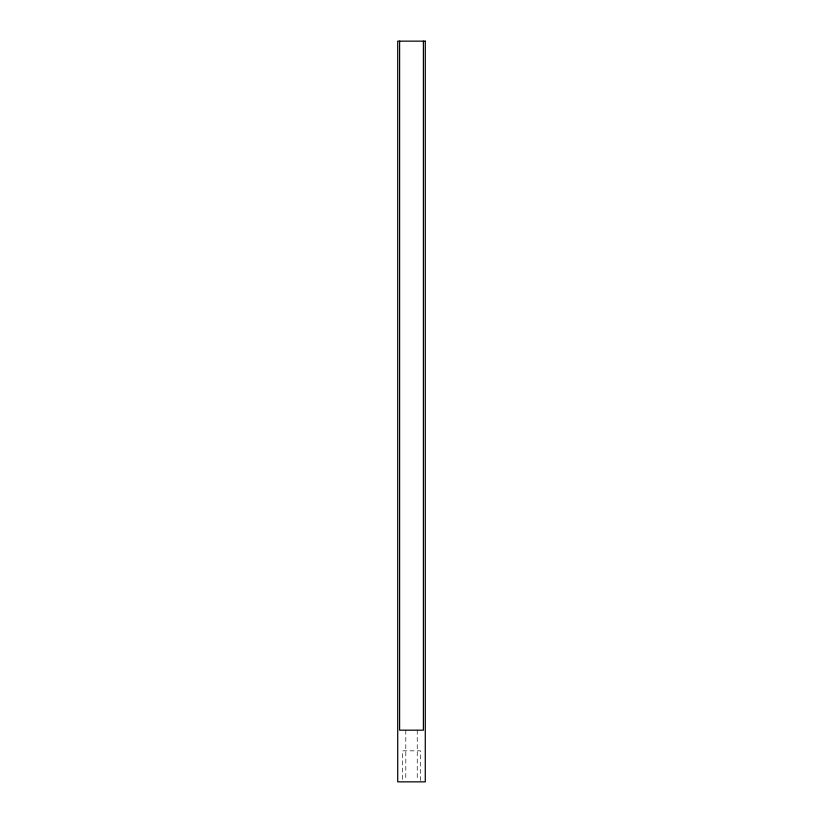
<?xml version="1.0" encoding="UTF-8"?>
<svg xmlns="http://www.w3.org/2000/svg" width="823" height="823" viewBox="0 0 823 823"><rect width="100%" height="100%" fill="white"/><g stroke="black" fill="none" stroke-linecap="round" stroke-linejoin="round"><path stroke-width="0.62" stroke-dasharray="4.12 3.09" d="M420.46 780.605L420.46 750.843L402.54 750.843L402.54 780.605M417.23 730.176L417.23 780.605M405.801 730.176L405.801 780.605"/><path stroke-width="1.23" d="M423.403 41.15L423.403 730.176L399.597 730.176L399.597 41.15M425.285 41.15L397.715 41.15L397.715 781.85L425.285 781.85L425.285 41.15"/></g></svg>
